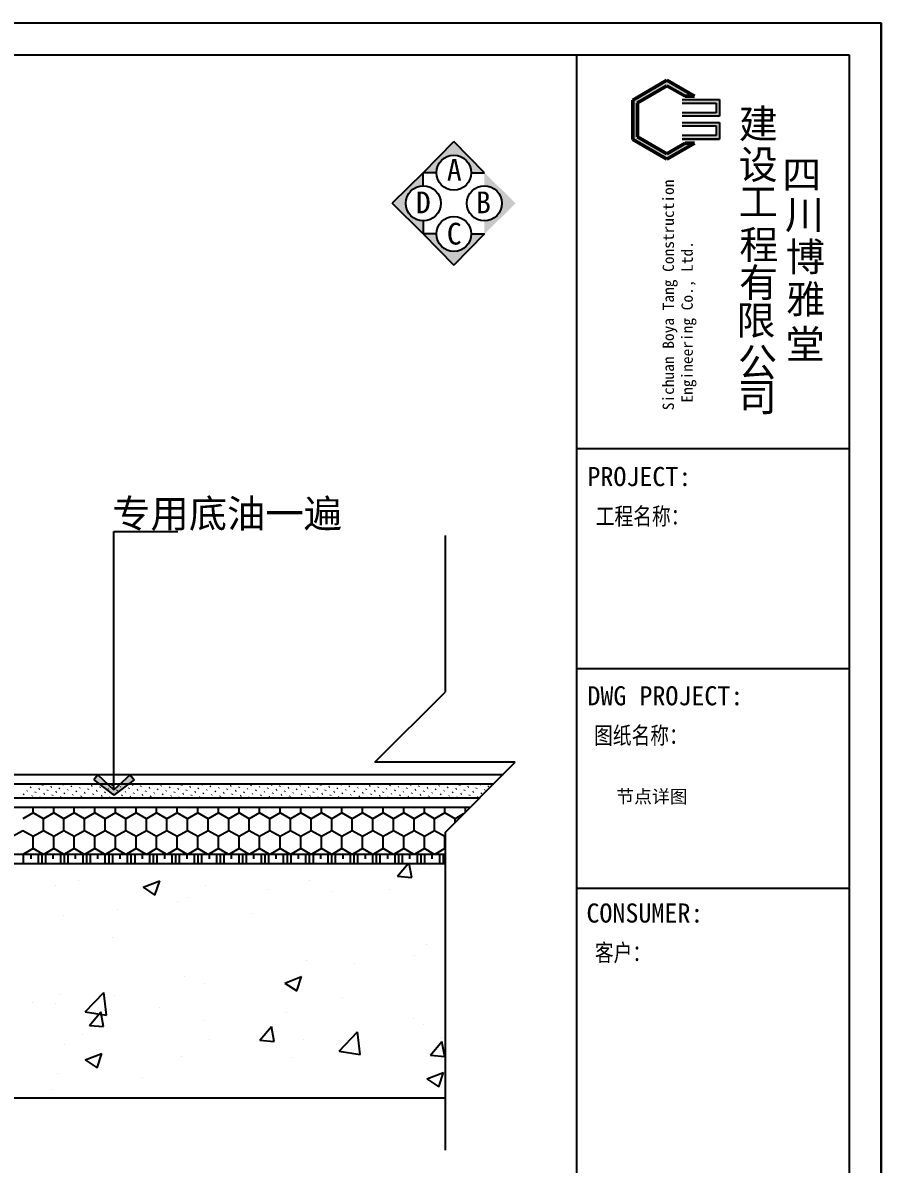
# Model space of a CAD drawing. Header units: inches. Extents: x -138455 to 599497, y -747149 to 13167.
# Drawn here: x 198062.2 to 198245.6, y -682632.4 to -682388.7 of the extents above; entities that cross this region are included whole.
import ezdxf
from ezdxf.enums import TextEntityAlignment as Align

# ---------------------------------------------------------------- set-up
doc = ezdxf.new("R2010")
doc.units = ezdxf.units.IN
doc.header["$MEASUREMENT"] = 0
for name, color, linetype in [('4-插座', 20, 'Continuous'), ('ASHADE', 1, 'Continuous'), ('TK', 7, 'Continuous')]:
    doc.layers.add(name, color=color, linetype=linetype)
doc.styles.add('-宋体', font='', dxfattribs={"width": 0.8})
doc.styles.add('12354', font='', dxfattribs={"height": 180})
doc.styles.add('MtXpl_', font='')
doc.styles.get("Standard").update_dxf_attribs({"font": 'arial.ttf'})
doc.styles.add('STYLE2', font='')
doc.styles.add('TK-SH', font='')
doc.styles.get('-宋体').set_extended_font_data('SimSun')
doc.styles.get('12354').set_extended_font_data('SimSun')
doc.styles.get('MtXpl_').set_extended_font_data('SimSun')
doc.styles.get('STYLE2').set_extended_font_data('宋体')
doc.styles.get('TK-SH').set_extended_font_data('STXihei')

msp = doc.modelspace()

# ---------------------------------------------------------------- hatches: boundary and pattern name
at = {"lineweight": 50}
msp.add_hatch(color=255, dxfattribs=at).paths.add_polyline_path([(198199.7793917524, -682401.0198345615), (198192.4915377202, -682405.2274790488), (198192.4915377202, -682413.6427680233), (198199.7793917524, -682417.8504125106), (198205.69178862, -682414.4368885877), (198203.6746603877, -682414.4368885877), (198199.7793917524, -682416.6858229828), (198193.5001018363, -682413.0604732593), (198193.5001018363, -682405.8097738128), (198199.7793917524, -682402.1844240893), (198203.6746603877, -682404.4333584844), (198205.69178862, -682404.4333584844)])
for points in [[(198211.0476066227, -682405.1417058741), (198203.0309671871, -682405.1417058741), (198203.0309671871, -682405.8813195593), (198210.3079929374, -682405.8813195593), (198210.3079929374, -682407.9656541997), (198203.0309671871, -682407.9656541997), (198203.0309671871, -682408.7052678848), (198211.0476066227, -682408.7052678848)], [(198211.0476066227, -682409.9975209155), (198203.0309671871, -682409.9975209155), (198203.0309671871, -682410.7371346006), (198210.3079929374, -682410.7371346006), (198210.3079929374, -682412.821469241), (198203.0309671871, -682412.821469241), (198203.0309671871, -682413.5610829262), (198211.0476066227, -682413.5610829262)]]:
    msp.add_hatch(color=255).paths.add_polyline_path(points)
at = {"ltscale": 3}
h = msp.add_hatch(color=255, dxfattribs=at)
edge = h.paths.add_edge_path()
edge.add_line((198160.8110457897, -682431.0176666554), (198160.8110457897, -682433.8200522552))
edge.add_line((198160.8110457897, -682433.8200522552), (198167.484675701, -682427.2861757211))
edge.add_line((198167.484675701, -682427.2861757211), (198160.8110457897, -682420.752299187))
edge.add_line((198160.8110457897, -682420.7522991869), (198160.8110457897, -682423.5546848462))
edge.add_ellipse((198160.8110458195, -682427.2861757509), major_axis=(2.638562522566645, 2.638562522566645), ratio=0.9999999999992597, start_angle=315.0000004575834, end_angle=405.0000004576258, ccw=False)
edge.add_ellipse((198160.8110457897, -682427.2861757211), major_axis=(2.638562543640366, 2.638562543640366), ratio=0.9999999999990341, start_angle=225.0000000000277, end_angle=314.9999999999723, ccw=False)
edge = h.paths.add_edge_path()
edge.add_line((198158.0086601899, -682420.7522991869), (198160.8110457897, -682420.7522991869))
edge.add_line((198160.8110457897, -682420.7522991869), (198154.2771692555, -682414.0786692756))
edge.add_line((198154.2771692555, -682414.0786692756), (198147.7432927215, -682420.7522991869))
edge.add_line((198147.7432927215, -682420.7522991869), (198150.5456783212, -682420.7522991869))
edge.add_ellipse((198154.2771692555, -682420.7522991869), major_axis=(2.638562543682061, 2.638562543682061), ratio=0.9999999999830287, start_angle=-45.00000000048618, end_angle=134.9999999995138, ccw=False)
edge = h.paths.add_edge_path()
edge.add_line((198147.7432927215, -682423.5546847866), (198147.7432927215, -682420.7522991868))
edge.add_line((198147.7432927215, -682420.7522991869), (198141.0696628102, -682427.2861757211))
edge.add_line((198141.0696628102, -682427.2861757211), (198147.7432927215, -682433.8200522552))
edge.add_line((198147.7432927215, -682433.8200522552), (198147.7432927215, -682431.0176666554))
edge.add_ellipse((198147.7432927215, -682427.2861757211), major_axis=(-2.638562543640366, 2.638562543640366), ratio=0.999999999999034, start_angle=45.00000000002768, end_angle=134.9999999999723, ccw=False)
edge.add_ellipse((198147.7432927215, -682427.2861757211), major_axis=(-2.638562543666922, 2.638562543666922), ratio=0.9999999999789054, start_angle=-45.0000000006043, end_angle=45.0000000006043, ccw=False)
edge = h.paths.add_edge_path()
edge.add_line((198160.8110457897, -682433.8200522552), (198158.0086601899, -682433.8200522552))
edge.add_ellipse((198154.2771692555, -682433.8200522552), major_axis=(-2.638562543701678, 2.638562543701678), ratio=0.9999999999525606, start_angle=45.000000001359126, end_angle=225.000000001359, ccw=False)
edge.add_line((198150.5456783212, -682433.8200522552), (198147.7432927215, -682433.8200522552))
edge.add_line((198147.7432927215, -682433.8200522552), (198154.2771692555, -682440.4936821664))
edge.add_line((198154.2771692555, -682440.4936821664), (198160.8110457897, -682433.8200522552))

# ---------------------------------------------------------------- linework, layer by layer
at = {"color": 255, "lineweight": -2}
for p, q in [((197671.972332945, -682388.7488153086), (198245.5802106404, -682388.7488153086)), ((198245.5802106404, -682388.7488153086), (198245.5815625344, -682794.3715180086))]:
    msp.add_line(p, q, dxfattribs=at)
at = {"color": 255}
for p, q in [((198245.5815625263, -682794.3715180085), (198245.5802106323, -682388.7488153086)), ((198245.5815625426, -682794.3715180096), (198245.5802106486, -682388.7488153096)), ((198245.5815625263, -682794.3715180086), (198245.5802106323, -682388.7488153086)), ((198245.5815625426, -682794.3715180096), (198245.5802106485, -682388.7488153096)), ((197678.8010388024, -682395.5775211537), (198238.7515047749, -682395.5775211537)), ((198180.4839165369, -682395.5775211537), (198180.4852684309, -682787.5428121634)), ((198238.7515047749, -682395.5775211537), (198238.7528566689, -682787.5428121634)), ((198238.7515047749, -682395.5775211537), (198238.7528566689, -682787.5428121634)), ((198203.0309671871, -682405.1417058741), (198211.0476066227, -682405.1417058741)), ((198203.0309671871, -682405.8813195593), (198210.3079929374, -682405.8813195593)), ((198210.3079929374, -682405.8813195593), (198210.3079929374, -682407.9656541997)), ((198211.0476066227, -682405.1417058741), (198211.0476066227, -682408.7052678848)), ((198210.3079929374, -682407.9656541997), (198203.0309671871, -682407.9656541997)), ((198211.0476066227, -682408.7052678848), (198203.0309671871, -682408.7052678848)), ((198203.0309671871, -682409.9975209155), (198211.0476066227, -682409.9975209155)), ((198203.0309671871, -682409.9975209155), (198211.0476066226, -682409.9975209155)), ((198203.0309671871, -682410.7371346006), (198210.3079929374, -682410.7371346006)), ((198210.3079929374, -682410.7371346006), (198210.3079929374, -682412.821469241)), ((198211.0476066227, -682409.9975209155), (198211.0476066227, -682413.5610829262)), ((198210.3079929374, -682412.821469241), (198203.0309671871, -682412.821469241)), ((198211.0476066227, -682413.5610829262), (198203.0309671871, -682413.5610829262)), ((198203.0309671871, -682413.5610829262), (198211.0476066226, -682413.5610829262)), ((198180.4839165369, -682479.6680946122), (198238.7515047749, -682479.6680946122)), ((198180.4839165369, -682526.5982840601), (198238.7515047749, -682526.5982840601)), ((198081.6537938588, -682552.5194697203), (198081.6537938588, -682547.2447879473)), ((198078.210831559, -682549.3207864624), (198077.341443547, -682550.3572163241)), ((198077.341443547, -682550.3572163241), (198081.6537938588, -682553.6259886392)), ((198078.210831559, -682549.3207864624), (198081.6537938588, -682552.5194697203)), ((198085.0967561586, -682549.3207864624), (198081.6537938588, -682552.5194697203)), ((198085.9661441706, -682550.3572163241), (198081.6537938588, -682553.6259886392)), ((198085.0967561586, -682549.3207864624), (198085.9661441706, -682550.3572163241)), ((198180.4839165369, -682573.5284735081), (198238.7515047749, -682573.5284735081))]:
    msp.add_line(p, q, dxfattribs=at)
at = {"color": 255, "lineweight": 50}
for p, q in [((198199.7793917524, -682401.0198345615), (198192.4915377202, -682405.2274790488)), ((198199.7793917524, -682402.1844240893), (198193.5001018363, -682405.8097738128)), ((198205.69178862, -682404.4333584844), (198199.7793917524, -682401.0198345615)), ((198203.6746603877, -682404.4333584844), (198199.7793917524, -682402.1844240893)), ((198205.69178862, -682404.4333584844), (198203.6746603877, -682404.4333584844)), ((198192.4915377202, -682405.2274790488), (198192.4915377202, -682413.6427680233)), ((198193.5001018363, -682405.8097738128), (198193.5001018363, -682413.0604732593)), ((198192.4915377202, -682413.6427680233), (198199.7793917524, -682417.8504125106)), ((198193.5001018363, -682413.0604732593), (198199.7793917524, -682416.6858229828)), ((198199.7793917524, -682416.6858229828), (198203.6746603877, -682414.4368885877)), ((198199.7793917524, -682417.8504125106), (198205.69178862, -682414.4368885877)), ((198205.69178862, -682414.4368885877), (198203.6746603877, -682414.4368885877))]:
    msp.add_line(p, q, dxfattribs=at)
at = {"color": 255, "ltscale": 3}
for p, q in [((198147.7432927215, -682420.7522991869), (198154.2771692555, -682414.0786692756)), ((198160.8110457897, -682420.7522991869), (198154.2771692555, -682414.0786692756)), ((198147.7432927215, -682420.7522991869), (198141.0696628102, -682427.2861757211)), ((198147.7432927215, -682423.5546847866), (198147.7432927215, -682420.7522991869)), ((198150.5456783212, -682420.7522991869), (198147.7432927215, -682420.7522991869)), ((198158.0086601899, -682420.7522991869), (198160.8110457897, -682420.7522991869)), ((198147.7432927215, -682433.8200522552), (198141.0696628102, -682427.2861757211)), ((198147.7432927215, -682431.0176666554), (198147.7432927215, -682433.8200522552)), ((198150.5456783212, -682433.8200522552), (198147.7432927215, -682433.8200522552)), ((198147.7432927215, -682433.8200522552), (198154.2771692555, -682440.4936821663)), ((198160.8110457897, -682433.8200522552), (198154.2771692555, -682440.4936821663)), ((198158.0086601899, -682433.8200522552), (198160.8110457897, -682433.8200522552))]:
    msp.add_line(p, q, dxfattribs=at)
for centre, major_axis, ratio, start_param, end_param in [((198154.2771692555, -682420.7522991869), (-2.638562543698005, 2.638562543698005), 0.999999999970943, 3.926990817001769, 10.21017612418136), ((198147.7432927215, -682427.2861757211), (2.638562543664094, 2.638562543664094), 0.999999999981048, 5.497787143772662, 11.78097245095225), ((198160.8110457897, -682427.2861757211), (2.638562543664094, 2.638562543664094), 0.999999999981048, 5.497787143772662, 11.78097245095225), ((198154.2771692555, -682433.8200522552), (2.638562543664094, 2.638562543664094), 0.999999999981048, 5.497787143772662, 11.78097245095225)]:
    msp.add_ellipse(centre, major_axis=major_axis, ratio=ratio, start_param=start_param, end_param=end_param, dxfattribs=at)
at = {"color": 255}
for points in [[(198078.210831559, -682549.3207864624), (198077.341443547, -682550.3572163241), (198081.6537938588, -682552.5194697203), (198081.6537938588, -682553.6259886392)], [(198085.0967561586, -682549.3207864624), (198085.9661441706, -682550.3572163241), (198081.6537938588, -682552.5194697203), (198081.6537938588, -682553.6259886392)]]:
    msp.add_solid(points, dxfattribs=at)
at = {"layer": '4-插座', "color": 255, "linetype": 'ByBlock', "ltscale": 20}
for p, q in [((198081.6537938588, -682550.6259886392), (198081.6537938588, -682497.3608158804)), ((198081.6537938588, -682497.3608158804), (198095.2762428718, -682497.3608158804)), ((198152.4034259435, -682498.2403457237), (198152.4034259435, -682531.6350631895)), ((198137.4034259435, -682546.6350631895), (198152.4034259435, -682531.6350631895)), ((198167.4034259435, -682546.6350631895), (198137.4034259435, -682546.6350631895)), ((198152.4034259435, -682561.6350631895), (198167.4034259435, -682546.6350631895)), ((197742.2004862417, -682549.2403457237), (198164.7981434093, -682549.2403457237)), ((197740.2004862417, -682551.2403457237), (198162.7981434093, -682551.2403457237)), ((197737.2004862417, -682554.2403457237), (198159.7981434093, -682554.2403457237)), ((197737.2004862417, -682556.2403457237), (198157.7981434093, -682556.2403457237)), ((198152.4034259435, -682561.6350631895), (198152.4034259435, -682629.4180068905)), ((197731.8057687759, -682566.2403457237), (198152.4034259435, -682566.2403457237)), ((197731.8057687759, -682568.2403457237), (198152.4034259435, -682568.2403457237)), ((197731.8057687759, -682618.2403457237), (198152.4034259435, -682618.2403457237))]:
    msp.add_line(p, q, dxfattribs=at)
at = {"layer": '4-插座', "color": 255, "linetype": 'Continuous', "ltscale": 20}
for p, q in [((198062.3523071348, -682553.482807844), (198062.458373152, -682553.3767418268)), ((198063.094769255, -682552.7403457237), (198063.2008352722, -682552.6342797065)), ((198063.8372313753, -682551.9978836034), (198063.9432973925, -682551.8918175863)), ((198064.5796934955, -682551.2554214832), (198064.594769255, -682551.2403457237)), ((198064.8978915471, -682553.0585437752), (198065.0039575642, -682552.952477758)), ((198065.6403536673, -682552.316081655), (198065.7464196845, -682552.2100156378)), ((198066.3828157876, -682551.5736195347), (198066.4888818047, -682551.4675535175)), ((198066.7010138391, -682553.3767418268), (198066.8070798563, -682553.2706758096)), ((198067.4434759594, -682552.6342797065), (198067.5495419765, -682552.5282136893)), ((198068.1859380796, -682551.8918175863), (198068.2920040968, -682551.7857515691)), ((198068.5041361311, -682553.6949398783), (198068.6102021483, -682553.5888738611)), ((198069.2465982514, -682552.952477758), (198069.3526642686, -682552.8464117409)), ((198069.9890603716, -682552.2100156378), (198070.0951263888, -682552.1039496206)), ((198070.7315224919, -682551.4675535175), (198070.8375885091, -682551.3614875004)), ((198071.0497205436, -682553.2706758095), (198071.1557865607, -682553.1646097923)), ((198071.7921826638, -682552.5282136892), (198071.898248681, -682552.422147672)), ((198072.5346447841, -682551.785751569), (198072.6407108012, -682551.6796855518)), ((198072.8528428356, -682553.588873861), (198072.9589088528, -682553.4828078438)), ((198073.5953049558, -682552.8464117408), (198073.701370973, -682552.7403457236)), ((198074.3377670761, -682552.1039496205), (198074.4438330933, -682551.9978836033)), ((198075.0802291963, -682551.3614875003), (198075.1862952135, -682551.2554214831)), ((198075.3984272478, -682553.1646097924), (198075.5044932649, -682553.0585437752)), ((198076.140889368, -682552.4221476722), (198076.2469553852, -682552.316081655)), ((198076.8833514883, -682551.6796855519), (198076.9894175055, -682551.5736195347)), ((198077.2015495397, -682553.482807844), (198077.3076155569, -682553.3767418268)), ((198077.9440116599, -682552.7403457237), (198078.0500776771, -682552.6342797065)), ((198078.6864737802, -682551.9978836034), (198078.7925397974, -682551.8918175863)), ((198079.4289359004, -682551.2554214832), (198079.4440116599, -682551.2403457237)), ((198079.747133952, -682553.0585437752), (198079.8531999692, -682552.952477758)), ((198080.4895960722, -682552.316081655), (198080.5956620894, -682552.2100156378)), ((198081.2320581925, -682551.5736195347), (198081.3381242097, -682551.4675535175)), ((198081.550256244, -682553.3767418268), (198081.6563222612, -682553.2706758096)), ((198082.2927183643, -682552.6342797065), (198082.3987843815, -682552.5282136893)), ((198083.0351804845, -682551.8918175863), (198083.1412465017, -682551.7857515691)), ((198083.3533785361, -682553.6949398783), (198083.4594445532, -682553.5888738611)), ((198084.0958406563, -682552.952477758), (198084.2019066735, -682552.8464117409)), ((198084.8383027766, -682552.2100156378), (198084.9443687937, -682552.1039496206)), ((198085.5807648968, -682551.4675535175), (198085.686830914, -682551.3614875004)), ((198085.8989629484, -682553.2706758095), (198086.0050289655, -682553.1646097923)), ((198086.6414250686, -682552.5282136892), (198086.7474910858, -682552.422147672)), ((198087.3838871889, -682551.785751569), (198087.489953206, -682551.6796855518)), ((198087.7020852404, -682553.588873861), (198087.8081512576, -682553.4828078438)), ((198088.4445473606, -682552.8464117408), (198088.5506133778, -682552.7403457236)), ((198089.1870094809, -682552.1039496205), (198089.2930754981, -682551.9978836033)), ((198089.9294716011, -682551.3614875003), (198090.0355376183, -682551.2554214831)), ((198090.2476696526, -682553.1646097924), (198090.3537356697, -682553.0585437752)), ((198090.9901317728, -682552.4221476722), (198091.09619779, -682552.316081655)), ((198091.7325938931, -682551.6796855519), (198091.8386599103, -682551.5736195347)), ((198092.0507919446, -682553.482807844), (198092.1568579618, -682553.3767418268)), ((198092.7932540649, -682552.7403457237), (198092.899320082, -682552.6342797065)), ((198093.5357161851, -682551.9978836034), (198093.6417822023, -682551.8918175863)), ((198094.2781783054, -682551.2554214832), (198094.2932540649, -682551.2403457237)), ((198094.5963763569, -682553.0585437752), (198094.7024423741, -682552.952477758)), ((198095.3388384772, -682552.316081655), (198095.4449044943, -682552.2100156378)), ((198096.0813005974, -682551.5736195347), (198096.1873666146, -682551.4675535175)), ((198096.3994986489, -682553.3767418268), (198096.5055646661, -682553.2706758096)), ((198097.1419607692, -682552.6342797065), (198097.2480267864, -682552.5282136893)), ((198097.8844228894, -682551.8918175863), (198097.9904889066, -682551.7857515691)), ((198098.202620941, -682553.6949398783), (198098.3086869582, -682553.5888738611)), ((198098.9450830612, -682552.952477758), (198099.0511490784, -682552.8464117409)), ((198099.6875451815, -682552.2100156378), (198099.7936111987, -682552.1039496206)), ((198100.4300073017, -682551.4675535175), (198100.5360733189, -682551.3614875004)), ((198100.7482053534, -682553.2706758095), (198100.8542713706, -682553.1646097923)), ((198101.4906674736, -682552.5282136892), (198101.5967334908, -682552.422147672)), ((198102.2331295939, -682551.785751569), (198102.3391956111, -682551.6796855518)), ((198102.5513276454, -682553.588873861), (198102.6573936626, -682553.4828078438)), ((198103.2937897657, -682552.8464117408), (198103.3998557829, -682552.7403457236)), ((198104.0362518859, -682552.1039496205), (198104.1423179031, -682551.9978836033)), ((198104.7787140062, -682551.3614875003), (198104.8847800234, -682551.2554214831)), ((198105.0969120576, -682553.1646097924), (198105.2029780748, -682553.0585437752)), ((198105.8393741779, -682552.4221476722), (198105.945440195, -682552.316081655)), ((198106.5818362981, -682551.6796855519), (198106.6879023153, -682551.5736195347)), ((198106.9000343495, -682553.482807844), (198107.0061003667, -682553.3767418268)), ((198107.6424964698, -682552.7403457237), (198107.748562487, -682552.6342797065)), ((198108.38495859, -682551.9978836034), (198108.4910246072, -682551.8918175863)), ((198109.1274207103, -682551.2554214832), (198109.1424964698, -682551.2403457237)), ((198109.4456187618, -682553.0585437752), (198109.551684779, -682552.952477758)), ((198110.1880808821, -682552.316081655), (198110.2941468993, -682552.2100156378)), ((198110.9305430023, -682551.5736195347), (198111.0366090195, -682551.4675535175)), ((198111.2487410539, -682553.3767418268), (198111.354807071, -682553.2706758096)), ((198111.9912031741, -682552.6342797065), (198112.0972691913, -682552.5282136893)), ((198112.7336652944, -682551.8918175863), (198112.8397313115, -682551.7857515691)), ((198113.0518633459, -682553.6949398783), (198113.1579293631, -682553.5888738611)), ((198113.7943254662, -682552.952477758), (198113.9003914833, -682552.8464117409)), ((198114.5367875864, -682552.2100156378), (198114.6428536036, -682552.1039496206)), ((198115.2792497067, -682551.4675535175), (198115.3853157238, -682551.3614875004)), ((198115.5974477582, -682553.2706758095), (198115.7035137754, -682553.1646097923)), ((198116.3399098784, -682552.5282136892), (198116.4459758956, -682552.422147672)), ((198117.0823719987, -682551.785751569), (198117.1884380159, -682551.6796855518)), ((198117.4005700502, -682553.588873861), (198117.5066360674, -682553.4828078438)), ((198118.1430321705, -682552.8464117408), (198118.2490981877, -682552.7403457236)), ((198118.8854942907, -682552.1039496205), (198118.9915603079, -682551.9978836033)), ((198119.627956411, -682551.3614875003), (198119.7340224282, -682551.2554214831)), ((198119.9461544624, -682553.1646097924), (198120.0522204796, -682553.0585437752)), ((198120.6886165827, -682552.4221476722), (198120.7946825998, -682552.316081655)), ((198121.4310787029, -682551.6796855519), (198121.5371447201, -682551.5736195347)), ((198121.7492767544, -682553.482807844), (198121.8553427716, -682553.3767418268)), ((198122.4917388747, -682552.7403457237), (198122.5978048919, -682552.6342797065)), ((198123.2342009949, -682551.9978836034), (198123.3402670121, -682551.8918175863)), ((198123.9766631152, -682551.2554214832), (198123.9917388747, -682551.2403457237)), ((198124.2948611667, -682553.0585437752), (198124.4009271839, -682552.952477758)), ((198125.037323287, -682552.316081655), (198125.1433893042, -682552.2100156378)), ((198125.7797854072, -682551.5736195347), (198125.8858514244, -682551.4675535175)), ((198126.0979834588, -682553.3767418268), (198126.204049476, -682553.2706758096)), ((198126.840445579, -682552.6342797065), (198126.9465115962, -682552.5282136893)), ((198127.5829076993, -682551.8918175863), (198127.6889737165, -682551.7857515691)), ((198127.9011057508, -682553.6949398783), (198128.007171768, -682553.5888738611)), ((198128.6435678711, -682552.952477758), (198128.7496338882, -682552.8464117409)), ((198129.3860299913, -682552.2100156378), (198129.4920960085, -682552.1039496206)), ((198130.1284921116, -682551.4675535175), (198130.2345581288, -682551.3614875004)), ((198130.4466901632, -682553.2706758095), (198130.5527561804, -682553.1646097923)), ((198131.1891522835, -682552.5282136892), (198131.2952183007, -682552.422147672)), ((198131.9316144037, -682551.785751569), (198132.0376804209, -682551.6796855518)), ((198132.2498124553, -682553.588873861), (198132.3558784724, -682553.4828078438)), ((198132.9922745755, -682552.8464117408), (198133.0983405927, -682552.7403457236)), ((198133.7347366958, -682552.1039496205), (198133.8408027129, -682551.9978836033)), ((198134.477198816, -682551.3614875003), (198134.5832648332, -682551.2554214831)), ((198134.7953968674, -682553.1646097924), (198134.9014628846, -682553.0585437752)), ((198135.5378589877, -682552.4221476722), (198135.6439250049, -682552.316081655)), ((198136.2803211079, -682551.6796855519), (198136.3863871251, -682551.5736195347)), ((198136.5985191594, -682553.482807844), (198136.7045851765, -682553.3767418268)), ((198137.3409812796, -682552.7403457237), (198137.4470472968, -682552.6342797065)), ((198138.0834433999, -682551.9978836034), (198138.189509417, -682551.8918175863)), ((198138.8259055201, -682551.2554214832), (198138.8409812796, -682551.2403457237)), ((198139.1441035717, -682553.0585437752), (198139.2501695888, -682552.952477758)), ((198139.8865656919, -682552.316081655), (198139.9926317091, -682552.2100156378)), ((198140.6290278122, -682551.5736195347), (198140.7350938293, -682551.4675535175)), ((198140.9472258637, -682553.3767418268), (198141.0532918809, -682553.2706758096)), ((198141.6896879839, -682552.6342797065), (198141.7957540011, -682552.5282136893)), ((198142.4321501042, -682551.8918175863), (198142.5382161214, -682551.7857515691)), ((198142.7503481557, -682553.6949398783), (198142.8564141729, -682553.5888738611)), ((198143.492810276, -682552.952477758), (198143.5988762932, -682552.8464117409)), ((198144.2352723962, -682552.2100156378), (198144.3413384134, -682552.1039496206)), ((198144.9777345165, -682551.4675535175), (198145.0838005337, -682551.3614875004)), ((198145.295932568, -682553.2706758095), (198145.4019985852, -682553.1646097923)), ((198146.0383946883, -682552.5282136892), (198146.1444607055, -682552.422147672)), ((198146.7808568085, -682551.785751569), (198146.8869228257, -682551.6796855518)), ((198147.0990548601, -682553.588873861), (198147.2051208772, -682553.4828078438)), ((198147.8415169803, -682552.8464117408), (198147.9475829975, -682552.7403457236)), ((198148.5839791006, -682552.1039496205), (198148.6900451177, -682551.9978836033)), ((198149.3264412208, -682551.3614875003), (198149.432507238, -682551.2554214831)), ((198149.6446392722, -682553.1646097924), (198149.7507052894, -682553.0585437752)), ((198150.3871013925, -682552.4221476722), (198150.4931674097, -682552.316081655)), ((198151.1295635127, -682551.6796855519), (198151.2356295299, -682551.5736195347)), ((198151.4477615643, -682553.482807844), (198151.5538275815, -682553.3767418268)), ((198152.1902236845, -682552.7403457237), (198152.2962897017, -682552.6342797065)), ((198152.9326858048, -682551.9978836034), (198153.038751822, -682551.8918175863)), ((198153.675147925, -682551.2554214832), (198153.6902236845, -682551.2403457237)), ((198153.9933459766, -682553.0585437752), (198154.0994119938, -682552.952477758)), ((198154.7358080968, -682552.316081655), (198154.841874114, -682552.2100156378)), ((198155.4782702171, -682551.5736195347), (198155.5843362343, -682551.4675535175)), ((198155.7964682686, -682553.3767418268), (198155.9025342858, -682553.2706758096)), ((198156.5389303889, -682552.6342797065), (198156.644996406, -682552.5282136893)), ((198157.2813925091, -682551.8918175863), (198157.3874585263, -682551.7857515691)), ((198157.5995905608, -682553.6949398781), (198157.7056565779, -682553.5888738609)), ((198158.342052681, -682552.9524777578), (198158.4481186982, -682552.8464117406)), ((198159.0845148013, -682552.2100156376), (198159.1905808185, -682552.1039496204)), ((198159.8269769215, -682551.4675535173), (198159.9330429387, -682551.3614875001)), ((198160.1451749731, -682553.2706758095), (198160.2512409902, -682553.1646097923)), ((198160.8876370933, -682552.5282136892), (198160.9937031105, -682552.422147672)), ((198161.6300992136, -682551.785751569), (198161.7361652307, -682551.6796855518)), ((198064.1554294268, -682553.8010058955), (198064.261495444, -682553.6949398783)), ((198065.9585517189, -682554.119203947), (198066.064617736, -682554.0131379298)), ((198070.3072584233, -682554.0131379297), (198070.4133244405, -682553.9070719125)), ((198072.201370973, -682554.2403457236), (198072.2164467325, -682554.2252699641)), ((198074.6559651275, -682553.9070719127), (198074.7620311447, -682553.8010058955)), ((198076.4590874194, -682554.2252699642), (198076.5651534366, -682554.119203947)), ((198079.0046718317, -682553.8010058955), (198079.1107378489, -682553.6949398783)), ((198080.8077941238, -682554.119203947), (198080.913860141, -682554.0131379298)), ((198085.1565008281, -682554.0131379297), (198085.2625668453, -682553.9070719125)), ((198087.0506133778, -682554.2403457236), (198087.0656891373, -682554.2252699641)), ((198089.5052075323, -682553.9070719127), (198089.6112735495, -682553.8010058955)), ((198091.3083298244, -682554.2252699642), (198091.4143958415, -682554.119203947)), ((198093.8539142366, -682553.8010058955), (198093.9599802538, -682553.6949398783)), ((198095.6570365287, -682554.119203947), (198095.7631025459, -682554.0131379298)), ((198100.0057432331, -682554.0131379297), (198100.1118092503, -682553.9070719125)), ((198101.8998557829, -682554.2403457236), (198101.9149315424, -682554.2252699641)), ((198104.3544499374, -682553.9070719127), (198104.4605159545, -682553.8010058955)), ((198106.1575722293, -682554.2252699642), (198106.2636382465, -682554.119203947)), ((198108.7031566416, -682553.8010058955), (198108.8092226587, -682553.6949398783)), ((198110.5062789336, -682554.119203947), (198110.6123449508, -682554.0131379298)), ((198114.8549856379, -682554.0131379297), (198114.9610516551, -682553.9070719125)), ((198116.7490981877, -682554.2403457236), (198116.7641739472, -682554.2252699641)), ((198119.2036923422, -682553.9070719127), (198119.3097583593, -682553.8010058955)), ((198121.0068146342, -682554.2252699642), (198121.1128806514, -682554.119203947)), ((198123.5523990465, -682553.8010058955), (198123.6584650637, -682553.6949398783)), ((198125.3555213385, -682554.119203947), (198125.4615873557, -682554.0131379298)), ((198129.704228043, -682554.0131379297), (198129.8102940602, -682553.9070719125)), ((198131.5983405927, -682554.2403457236), (198131.6134163522, -682554.2252699641)), ((198134.0529347472, -682553.9070719127), (198134.1590007644, -682553.8010058955)), ((198135.8560570391, -682554.2252699642), (198135.9621230563, -682554.119203947)), ((198138.4016414514, -682553.8010058955), (198138.5077074686, -682553.6949398783)), ((198140.2047637434, -682554.119203947), (198140.3108297606, -682554.0131379298)), ((198144.5534704478, -682554.0131379297), (198144.659536465, -682553.9070719125)), ((198146.4475829975, -682554.2403457236), (198146.462658757, -682554.2252699641)), ((198148.902177152, -682553.9070719127), (198149.0082431692, -682553.8010058955)), ((198150.705299444, -682554.2252699642), (198150.8113654612, -682554.119203947)), ((198153.2508838563, -682553.8010058955), (198153.3569498735, -682553.6949398783)), ((198155.0540061484, -682554.119203947), (198155.1600721655, -682554.0131379298)), ((198159.4027128528, -682554.0131379297), (198159.50877887, -682553.9070719125)), ((198064.3892454378, -682557.4303366198), (198062.1895409122, -682558.7003366199)), ((198064.3892280926, -682557.4303457236), (198064.3892280926, -682556.2403457237)), ((198066.5889491751, -682558.7003561931), (198064.3892446494, -682557.4303561931)), ((198068.7886542262, -682557.4303361645), (198066.5889497006, -682558.7003361646)), ((198068.7886360926, -682557.4303457236), (198068.7886360926, -682556.2403457237)), ((198070.9883579635, -682558.7003566483), (198068.7886534379, -682557.4303566483)), ((198073.1880630146, -682557.4303357094), (198070.988358489, -682558.7003357094)), ((198073.1880440926, -682557.4303457236), (198073.1880440926, -682556.2403457237)), ((198075.3877667519, -682558.7003571035), (198073.1880622263, -682557.4303571035)), ((198077.5874718032, -682557.4303352542), (198075.3877672775, -682558.7003352542)), ((198077.5874520926, -682557.4303457236), (198077.5874520926, -682556.2403457237)), ((198079.7871755403, -682558.7003575587), (198077.5874710147, -682557.4303575587)), ((198081.9868805915, -682557.430334799), (198079.7871760658, -682558.700334799)), ((198081.9868600926, -682557.4303457236), (198081.9868600926, -682556.2403457237)), ((198084.1865843288, -682558.7003580139), (198081.9868798031, -682557.4303580138)), ((198086.3862893798, -682557.4303343438), (198084.1865848541, -682558.7003343438)), ((198086.3862680926, -682557.4303457236), (198086.3862680926, -682556.2403457237)), ((198088.5859931171, -682558.700358469), (198086.3862885914, -682557.430358469)), ((198090.7856981684, -682557.4303338886), (198088.5859936428, -682558.7003338886)), ((198090.7856760926, -682557.4303457236), (198090.7856760926, -682556.2403457237)), ((198092.9854019057, -682558.7003589242), (198090.7856973801, -682557.4303589242)), ((198095.1851069567, -682557.4303334334), (198092.9854024311, -682558.7003334335)), ((198095.1850840925, -682557.4303457236), (198095.1850840925, -682556.2403457237)), ((198097.384810694, -682558.7003593794), (198095.1851061684, -682557.4303593794)), ((198099.5845157452, -682557.4303329783), (198097.3848112195, -682558.7003329783)), ((198099.5844920926, -682557.4303457236), (198099.5844920926, -682556.2403457237)), ((198101.7842194824, -682558.7003598347), (198099.5845149568, -682557.4303598347)), ((198103.9839245336, -682557.4303325231), (198101.7842200079, -682558.7003325231)), ((198103.9839000925, -682557.4303457236), (198103.9839000925, -682556.2403457237)), ((198106.1836282708, -682558.7003602898), (198103.9839237451, -682557.4303602898)), ((198108.383333322, -682557.4303320679), (198106.1836287964, -682558.7003320679)), ((198108.3833080926, -682557.4303457236), (198108.3833080926, -682556.2403457237)), ((198110.5830370594, -682558.7003607451), (198108.3833325338, -682557.430360745)), ((198112.7827421103, -682557.4303316127), (198110.5830375847, -682558.7003316127)), ((198112.7827160925, -682557.4303457236), (198112.7827160925, -682556.2403457237)), ((198114.9824458476, -682558.7003612001), (198112.7827413219, -682557.4303612001)), ((198117.1821508989, -682557.4303311575), (198114.9824463732, -682558.7003311575)), ((198117.1821240926, -682557.4303457236), (198117.1821240926, -682556.2403457237)), ((198119.3818546361, -682558.7003616556), (198117.1821501105, -682557.4303616555)), ((198121.5815596873, -682557.4303307023), (198119.3818551616, -682558.7003307024)), ((198121.5815320925, -682557.4303457236), (198121.5815320925, -682556.2403457237)), ((198123.7812634247, -682558.7003621106), (198121.581558899, -682557.4303621106)), ((198125.9809684757, -682557.4303302472), (198123.78126395, -682558.7003302472)), ((198125.9809400926, -682557.4303457236), (198125.9809400926, -682556.2403457237)), ((198128.1806722131, -682558.7003625659), (198125.9809676874, -682557.4303625659)), ((198130.3803772641, -682557.4303297919), (198128.1806727385, -682558.7003297919)), ((198130.3803480926, -682557.4303457236), (198130.3803480926, -682556.2403457237)), ((198132.5800810013, -682558.700363021), (198130.3803764756, -682557.430363021)), ((198134.7797860526, -682557.4303293366), (198132.580081527, -682558.7003293366)), ((198134.7797560926, -682557.4303457236), (198134.7797560926, -682556.2403457237)), ((198136.9794897898, -682558.7003634762), (198134.7797852642, -682557.4303634762)), ((198139.179194841, -682557.4303288814), (198136.9794903153, -682558.7003288814)), ((198139.1791640926, -682557.4303457236), (198139.1791640926, -682556.2403457237)), ((198141.3788985781, -682558.7003639315), (198139.1791940525, -682557.4303639315)), ((198143.5786036293, -682557.4303284263), (198141.3788991036, -682558.7003284263)), ((198143.5785720926, -682557.4303457236), (198143.5785720926, -682556.2403457237)), ((198145.7783073665, -682558.7003643867), (198143.5786028409, -682557.4303643866)), ((198147.9780124177, -682557.4303279711), (198145.778307892, -682558.7003279711)), ((198147.9779800926, -682557.4303457236), (198147.9779800926, -682556.2403457237)), ((198150.1777161548, -682558.7003648417), (198147.9780116292, -682557.4303648417)), ((198152.3774212061, -682557.4303275158), (198150.1777166805, -682558.7003275158)), ((198152.3773880926, -682557.4303457236), (198152.3773880926, -682556.2403457237)), ((198154.5771249434, -682558.700365297), (198152.3774204177, -682557.430365297)), ((198156.3777574056, -682557.6607317273), (198154.577125469, -682558.7003270607)), ((198156.7767960926, -682557.2616930403), (198156.7767960926, -682556.2403457237)), ((198066.5889320925, -682561.2403457237), (198066.5889320925, -682558.7003457237)), ((198070.9883400926, -682561.2403457237), (198070.9883400926, -682558.7003457237)), ((198075.3877480926, -682561.2403457237), (198075.3877480926, -682558.7003457237)), ((198079.7871560926, -682561.2403457237), (198079.7871560926, -682558.7003457237)), ((198084.1865640926, -682561.2403457237), (198084.1865640926, -682558.7003457237)), ((198088.5859720926, -682561.2403457237), (198088.5859720926, -682558.7003457237)), ((198092.9853800926, -682561.2403457237), (198092.9853800926, -682558.7003457237)), ((198097.3847880926, -682561.2403457237), (198097.3847880926, -682558.7003457237)), ((198101.7841960926, -682561.2403457237), (198101.7841960926, -682558.7003457237)), ((198106.1836040926, -682561.2403457237), (198106.1836040926, -682558.7003457237)), ((198110.5830120926, -682561.2403457237), (198110.5830120926, -682558.7003457237)), ((198114.9824200926, -682561.2403457237), (198114.9824200926, -682558.7003457237)), ((198119.3818280926, -682561.2403457237), (198119.3818280926, -682558.7003457237)), ((198123.7812360926, -682561.2403457237), (198123.7812360926, -682558.7003457237)), ((198128.1806440926, -682561.2403457237), (198128.1806440926, -682558.7003457237)), ((198132.5800520926, -682561.2403457237), (198132.5800520926, -682558.7003457237)), ((198136.9794600926, -682561.2403457237), (198136.9794600926, -682558.7003457237)), ((198141.3788680925, -682561.2403457237), (198141.3788680925, -682558.7003457237)), ((198145.7782760926, -682561.2403457237), (198145.7782760926, -682558.7003457237)), ((198150.1776840925, -682561.2403457237), (198150.1776840925, -682558.7003457237)), ((198154.5770920926, -682559.4613970404), (198154.5770920926, -682558.7003457237)), ((198062.1895406494, -682561.2403361646), (198059.9898361238, -682562.5103361646)), ((198064.3892451751, -682562.5103552828), (198062.1895406494, -682561.2403552828)), ((198064.3892280926, -682565.0503457236), (198064.3892280926, -682562.5103457237)), ((198066.5889494378, -682561.2403357094), (198064.3892449122, -682562.5103357094)), ((198068.7886539635, -682562.5103557379), (198066.5889494378, -682561.2403557379)), ((198068.7886360926, -682565.0503457236), (198068.7886360926, -682562.5103457237)), ((198070.9883582264, -682561.2403352541), (198068.7886537007, -682562.5103352541)), ((198073.1880627519, -682562.5103561932), (198070.9883582263, -682561.2403561932)), ((198073.1880440926, -682565.0503457236), (198073.1880440926, -682562.5103457237)), ((198075.3877670147, -682561.2403347989), (198073.188062489, -682562.510334799)), ((198077.5874715403, -682562.5103566484), (198075.3877670147, -682561.2403566483)), ((198077.5874520926, -682565.0503457236), (198077.5874520926, -682562.5103457237)), ((198079.787175803, -682561.2403343439), (198077.5874712773, -682562.5103343439)), ((198081.9868803287, -682562.5103571035), (198079.7871758031, -682561.2403571035)), ((198081.9868600926, -682565.0503457236), (198081.9868600926, -682562.5103457237)), ((198084.1865845916, -682561.2403338886), (198081.986880066, -682562.5103338886)), ((198086.3862891172, -682562.5103575587), (198084.1865845915, -682561.2403575587)), ((198086.3862680926, -682565.0503457236), (198086.3862680926, -682562.5103457237)), ((198088.5859933799, -682561.2403334334), (198086.3862888543, -682562.5103334334)), ((198090.7856979056, -682562.5103580139), (198088.5859933799, -682561.2403580139)), ((198090.7856760926, -682565.0503457236), (198090.7856760926, -682562.5103457237)), ((198092.9854021684, -682561.2403329783), (198090.7856976427, -682562.5103329783)), ((198095.1851066939, -682562.510358469), (198092.9854021682, -682561.240358469)), ((198095.1850840925, -682565.0503457236), (198095.1850840925, -682562.5103457237)), ((198097.3848109568, -682561.2403325231), (198095.1851064311, -682562.5103325231)), ((198099.5845154825, -682562.5103589243), (198097.3848109569, -682561.2403589243)), ((198099.5844920926, -682565.0503457236), (198099.5844920926, -682562.5103457237)), ((198101.7842197452, -682561.2403320678), (198099.5845152196, -682562.5103320678)), ((198103.9839242708, -682562.5103593795), (198101.7842197452, -682561.2403593794)), ((198103.9839000925, -682565.0503457236), (198103.9839000925, -682562.5103457237)), ((198106.1836285335, -682561.2403316126), (198103.9839240079, -682562.5103316127)), ((198108.3833330593, -682562.5103598346), (198106.1836285336, -682561.2403598346)), ((198108.3833080926, -682565.0503457238), (198108.3833080926, -682562.5103457237)), ((198110.583037322, -682561.2403311575), (198108.3833327964, -682562.5103311575)), ((198112.7827418476, -682562.5103602898), (198110.5830373219, -682561.2403602898)), ((198112.7827160925, -682565.0503457236), (198112.7827160925, -682562.5103457237)), ((198114.9824461105, -682561.2403307023), (198112.7827415848, -682562.5103307023)), ((198117.1821506362, -682562.510360745), (198114.9824461106, -682561.240360745)), ((198117.1821240926, -682565.0503457236), (198117.1821240926, -682562.5103457237)), ((198119.3818548989, -682561.2403302471), (198117.1821503732, -682562.5103302471)), ((198121.5815594244, -682562.5103612002), (198119.3818548988, -682561.2403612002)), ((198121.5815320925, -682565.0503457236), (198121.5815320925, -682562.5103457237)), ((198123.7812636873, -682561.2403297918), (198121.5815591617, -682562.5103297918)), ((198125.9809682129, -682562.5103616555), (198123.7812636873, -682561.2403616555)), ((198125.9809400926, -682565.0503457236), (198125.9809400926, -682562.5103457237)), ((198128.1806724758, -682561.2403293366), (198125.9809679502, -682562.5103293366)), ((198130.3803770015, -682562.5103621106), (198128.1806724758, -682561.2403621105)), ((198130.3803480926, -682565.0503457236), (198130.3803480926, -682562.5103457237)), ((198132.5800812641, -682561.2403288814), (198130.3803767385, -682562.5103288814)), ((198134.7797857899, -682562.5103625659), (198132.5800812643, -682561.2403625658)), ((198134.7797560926, -682565.0503457236), (198134.7797560926, -682562.5103457237)), ((198136.9794900524, -682561.2403284262), (198134.7797855268, -682562.5103284263)), ((198139.1791945781, -682562.5103630209), (198136.9794900524, -682561.2403630209)), ((198139.1791640926, -682565.0503457236), (198139.1791640926, -682562.5103457237)), ((198141.3788988409, -682561.240327971), (198139.1791943152, -682562.5103279711)), ((198143.5786033666, -682562.5103634761), (198141.378898841, -682561.2403634761)), ((198143.5785720926, -682565.0503457236), (198143.5785720926, -682562.5103457237)), ((198145.7783076293, -682561.2403275159), (198143.5786031036, -682562.5103275159)), ((198147.9780121549, -682562.5103639314), (198145.7783076293, -682561.2403639314)), ((198147.9779800926, -682565.0503457236), (198147.9779800926, -682562.5103457237)), ((198150.1777164178, -682561.2403270607), (198147.9780118922, -682562.5103270607)), ((198152.3774209433, -682562.5103643867), (198150.1777164177, -682561.2403643867)), ((198152.3773880926, -682565.0503457236), (198152.3773880926, -682562.5103457237)), ((198152.4034259435, -682562.49531246), (198152.3774206806, -682562.5103266055)), ((198064.3892446496, -682565.050335254), (198062.328086055, -682566.2403457235)), ((198066.4503701305, -682566.2403457236), (198064.3892454378, -682565.0503548274)), ((198068.7886534379, -682565.0503347989), (198066.7274940549, -682566.2403457235)), ((198070.8497781304, -682566.2403457237), (198068.7886542262, -682565.0503552827)), ((198073.1880622262, -682565.0503343438), (198071.1269020548, -682566.2403457237)), ((198075.2491861304, -682566.2403457236), (198073.1880630146, -682565.0503557378)), ((198077.5874710148, -682565.0503338885), (198075.5263100549, -682566.2403457236)), ((198079.6485941304, -682566.2403457237), (198077.5874718031, -682565.0503561931)), ((198081.9868798031, -682565.0503334333), (198079.9257180549, -682566.2403457236)), ((198084.0480021304, -682566.2403457237), (198081.9868805915, -682565.0503566484)), ((198086.3862885915, -682565.0503329783), (198084.3251260548, -682566.2403457237)), ((198088.4474101304, -682566.2403457237), (198086.3862893799, -682565.0503571036)), ((198090.78569738, -682565.0503325231), (198088.7245340549, -682566.2403457237)), ((198092.8468181303, -682566.2403457236), (198090.7856981683, -682565.0503575586)), ((198095.1851061684, -682565.0503320678), (198093.1239420548, -682566.2403457237)), ((198097.2462261304, -682566.2403457237), (198095.1851069567, -682565.050358014)), ((198099.5845149567, -682565.0503316126), (198097.5233500547, -682566.2403457237)), ((198101.6456341305, -682566.2403457236), (198099.5845157451, -682565.0503584689)), ((198103.9839237452, -682565.0503311574), (198101.9227580548, -682566.2403457237)), ((198106.0450421305, -682566.2403457237), (198103.9839245337, -682565.0503589243)), ((198108.3833325336, -682565.0503307022), (198106.3221660547, -682566.2403457237)), ((198110.4444501303, -682566.2403457236), (198108.383333322, -682565.0503593795)), ((198112.7827413221, -682565.050330247), (198110.7215740549, -682566.2403457237)), ((198114.8438581304, -682566.2403457237), (198112.7827421104, -682565.0503598347)), ((198117.1821501105, -682565.0503297918), (198115.120982055, -682566.2403457235)), ((198119.2432661303, -682566.2403457236), (198117.1821508987, -682565.0503602899)), ((198121.581558899, -682565.0503293367), (198119.520390055, -682566.2403457235)), ((198123.6426741304, -682566.2403457236), (198121.5815596874, -682565.050360745)), ((198125.9809676873, -682565.0503288815), (198123.9197980548, -682566.2403457236)), ((198128.0420821303, -682566.2403457236), (198125.9809684756, -682565.0503612002)), ((198130.3803764756, -682565.0503284263), (198128.3192060547, -682566.2403457237)), ((198132.4414901304, -682566.2403457237), (198130.3803772641, -682565.0503616554)), ((198134.7797852641, -682565.0503279711), (198132.7186140547, -682566.2403457237)), ((198136.8408981304, -682566.2403457236), (198134.7797860526, -682565.0503621106)), ((198139.1791940525, -682565.0503275159), (198137.1180220548, -682566.2403457237)), ((198141.2403061305, -682566.2403457237), (198139.1791948411, -682565.0503625658)), ((198143.578602841, -682565.0503270606), (198141.5174300548, -682566.2403457236)), ((198145.6397141303, -682566.2403457236), (198143.5786036293, -682565.050363021)), ((198147.9780116294, -682565.0503266056), (198145.916838055, -682566.2403457236)), ((198150.0391221304, -682566.2403457236), (198147.9780124178, -682565.0503634762)), ((198152.3774204178, -682565.0503261503), (198150.316246055, -682566.2403457236)), ((198152.4034259435, -682565.0653777735), (198152.3774212061, -682565.0503639313)), ((198062.3545973597, -682568.2403457237), (198062.3545973597, -682566.2403457237)), ((198063.9420973596, -682567.2403457237), (198063.9420973596, -682566.2403457237)), ((198065.5295973596, -682568.2403457237), (198065.5295973596, -682566.2403457237)), ((198066.3233473597, -682568.2403457237), (198066.3233473597, -682566.2403457237)), ((198067.1170973596, -682568.2403457237), (198067.1170973596, -682566.2403457237)), ((198068.7045973596, -682567.2403457237), (198068.7045973596, -682566.2403457237)), ((198070.2920973597, -682568.2403457237), (198070.2920973597, -682566.2403457237)), ((198071.0858473597, -682568.2403457237), (198071.0858473597, -682566.2403457237)), ((198071.8795973597, -682568.2403457237), (198071.8795973597, -682566.2403457237)), ((198073.4670973596, -682567.2403457237), (198073.4670973596, -682566.2403457237)), ((198075.0545973596, -682568.2403457237), (198075.0545973596, -682566.2403457237)), ((198075.8483473597, -682568.2403457237), (198075.8483473597, -682566.2403457237)), ((198076.6420973596, -682568.2403457237), (198076.6420973596, -682566.2403457237)), ((198078.2295973597, -682567.2403457237), (198078.2295973597, -682566.2403457237)), ((198079.8170973597, -682568.2403457237), (198079.8170973597, -682566.2403457237)), ((198080.6108473598, -682568.2403457237), (198080.6108473598, -682566.2403457237)), ((198081.4045973597, -682568.2403457237), (198081.4045973597, -682566.2403457237)), ((198082.9920973596, -682567.2403457237), (198082.9920973596, -682566.2403457237)), ((198084.5795973596, -682568.2403457237), (198084.5795973596, -682566.2403457237)), ((198085.3733473597, -682568.2403457237), (198085.3733473597, -682566.2403457237)), ((198086.1670973597, -682568.2403457237), (198086.1670973597, -682566.2403457237)), ((198087.7545973596, -682567.2403457237), (198087.7545973596, -682566.2403457237)), ((198089.3420973596, -682568.2403457237), (198089.3420973596, -682566.2403457237)), ((198090.1358473597, -682568.2403457237), (198090.1358473597, -682566.2403457237)), ((198090.9295973596, -682568.2403457237), (198090.9295973596, -682566.2403457237)), ((198092.5170973596, -682567.2403457237), (198092.5170973596, -682566.2403457237)), ((198094.1045973597, -682568.2403457237), (198094.1045973597, -682566.2403457237)), ((198094.8983473597, -682568.2403457237), (198094.8983473597, -682566.2403457237)), ((198095.6920973597, -682568.2403457237), (198095.6920973597, -682566.2403457237)), ((198097.2795973596, -682567.2403457237), (198097.2795973596, -682566.2403457237)), ((198098.8670973596, -682568.2403457237), (198098.8670973596, -682566.2403457237)), ((198099.6608473597, -682568.2403457237), (198099.6608473597, -682566.2403457237)), ((198100.4545973596, -682568.2403457237), (198100.4545973596, -682566.2403457237)), ((198102.0420973597, -682567.2403457237), (198102.0420973597, -682566.2403457237)), ((198103.6295973597, -682568.2403457237), (198103.6295973597, -682566.2403457237)), ((198104.4233473598, -682568.2403457237), (198104.4233473598, -682566.2403457237)), ((198105.2170973597, -682568.2403457237), (198105.2170973597, -682566.2403457237)), ((198106.8045973596, -682567.2403457237), (198106.8045973596, -682566.2403457237)), ((198108.3920973596, -682568.2403457237), (198108.3920973596, -682566.2403457237)), ((198109.1858473597, -682568.2403457237), (198109.1858473597, -682566.2403457237)), ((198109.9795973597, -682568.2403457237), (198109.9795973597, -682566.2403457237)), ((198111.5670973596, -682567.2403457237), (198111.5670973596, -682566.2403457237)), ((198113.1545973596, -682568.2403457237), (198113.1545973596, -682566.2403457237)), ((198113.9483473597, -682568.2403457237), (198113.9483473597, -682566.2403457237)), ((198114.7420973596, -682568.2403457237), (198114.7420973596, -682566.2403457237)), ((198116.3295973596, -682567.2403457237), (198116.3295973596, -682566.2403457237)), ((198117.9170973597, -682568.2403457237), (198117.9170973597, -682566.2403457237)), ((198118.7108473597, -682568.2403457237), (198118.7108473597, -682566.2403457237)), ((198119.5045973597, -682568.2403457237), (198119.5045973597, -682566.2403457237)), ((198121.0920973596, -682567.2403457237), (198121.0920973596, -682566.2403457237)), ((198122.6795973596, -682568.2403457237), (198122.6795973596, -682566.2403457237)), ((198123.4733473597, -682568.2403457237), (198123.4733473597, -682566.2403457237)), ((198124.2670973596, -682568.2403457237), (198124.2670973596, -682566.2403457237)), ((198125.8545973597, -682567.2403457237), (198125.8545973597, -682566.2403457237)), ((198127.4420973597, -682568.2403457237), (198127.4420973597, -682566.2403457237)), ((198128.2358473598, -682568.2403457237), (198128.2358473598, -682566.2403457237)), ((198129.0295973597, -682568.2403457237), (198129.0295973597, -682566.2403457237)), ((198130.6170973596, -682567.2403457237), (198130.6170973596, -682566.2403457237)), ((198132.2045973596, -682568.2403457237), (198132.2045973596, -682566.2403457237)), ((198132.9983473597, -682568.2403457237), (198132.9983473597, -682566.2403457237)), ((198133.7920973597, -682568.2403457237), (198133.7920973597, -682566.2403457237)), ((198135.3795973596, -682567.2403457237), (198135.3795973596, -682566.2403457237)), ((198136.9670973596, -682568.2403457237), (198136.9670973596, -682566.2403457237)), ((198137.7608473597, -682568.2403457237), (198137.7608473597, -682566.2403457237)), ((198138.5545973596, -682568.2403457237), (198138.5545973596, -682566.2403457237)), ((198140.1420973596, -682567.2403457237), (198140.1420973596, -682566.2403457237)), ((198141.7295973597, -682568.2403457237), (198141.7295973597, -682566.2403457237)), ((198142.5233473597, -682568.2403457237), (198142.5233473597, -682566.2403457237)), ((198143.3170973597, -682568.2403457237), (198143.3170973597, -682566.2403457237)), ((198144.9045973596, -682567.2403457237), (198144.9045973596, -682566.2403457237)), ((198146.4920973596, -682568.2403457237), (198146.4920973596, -682566.2403457237)), ((198147.2858473597, -682568.2403457237), (198147.2858473597, -682566.2403457237)), ((198148.0795973596, -682568.2403457237), (198148.0795973596, -682566.2403457237)), ((198149.6670973597, -682567.2403457237), (198149.6670973597, -682566.2403457237)), ((198151.2545973597, -682568.2403457237), (198151.2545973597, -682566.2403457237)), ((198152.0483473598, -682568.2403457237), (198152.0483473598, -682566.2403457237)), ((198142.2405820715, -682570.9680622153), (198144.5294079736, -682568.2403457236)), ((198145.2765683954, -682571.2348855806), (198144.7242117542, -682568.2403457235)), ((198146.5061484477, -682569.6216834518), (198146.5061484477, -682569.6216834518)), ((198149.0177107115, -682568.7126027229), (198149.0177107115, -682568.7126027229)), ((198069.1995424685, -682572.8991528968), (198069.1995424685, -682572.8991528968)), ((198074.1410761219, -682571.8646997073), (198074.1410761219, -682571.8646997073)), ((198087.8741675257, -682573.3042841204), (198091.4311089506, -682571.9389022327)), ((198090.4009508977, -682575.0086437971), (198091.4309876413, -682571.9388444052)), ((198101.2591951553, -682573.0104485058), (198101.2591951553, -682573.0104485058)), ((198123.3582993658, -682571.9647474953), (198123.3582993658, -682571.9647474953)), ((198142.2401185514, -682570.9680593809), (198145.2765199912, -682571.2337100848)), ((198087.87404346, -682573.3042781868), (198090.4009499812, -682575.0086981566)), ((198097.2757133484, -682575.5416056139), (198097.2757133484, -682575.5416056139)), ((198114.4233893116, -682573.8454588216), (198114.4233893116, -682573.8454588216)), ((198128.3773141886, -682574.1561973041), (198128.3773141886, -682574.1561973041)), ((198140.6236638536, -682573.8825508114), (198140.6236638536, -682573.8825508114)), ((198095.1838069097, -682576.3783978974), (198095.1838069097, -682576.3783978974)), ((198070.8908597084, -682579.350401837), (198070.8908597084, -682579.350401837)), ((198082.4665436728, -682578.052657365), (198082.4665436728, -682578.052657365)), ((198110.9978275765, -682578.967849018), (198110.9978275765, -682578.967849018)), ((198081.3719912992, -682584.0531472247), (198081.3719912992, -682584.0531472247)), ((198148.3999900613, -682585.6236104975), (198148.3999900613, -682585.6236104975)), ((198122.7405787157, -682588.8757552699), (198122.7405787157, -682588.8757552699)), ((198133.1422159453, -682589.6577984155), (198133.1422159453, -682589.6577984155)), ((198145.8594791822, -682587.9835389479), (198145.8594791822, -682587.9835389479)), ((198096.6579926984, -682592.4526133887), (198096.6579926984, -682592.4526133887)), ((198118.1971434926, -682593.7573878239), (198121.7540849176, -682592.3920059362)), ((198120.7238081277, -682595.4616649571), (198121.7538448713, -682592.3918655652)), ((198101.0594568092, -682593.8815737853), (198101.0594568092, -682593.8815737853)), ((198118.1969217138, -682593.757317824), (198120.7238282349, -682595.4617377939)), ((198070.2731390583, -682596.2614096117), (198070.2731390583, -682596.2614096117)), ((198075.5362137166, -682599.8972768968), (198079.4929492845, -682595.7735081539)), ((198080.0542103527, -682600.5979528846), (198079.4929628858, -682595.7734891548)), ((198081.8198744073, -682596.414512861), (198081.8198744073, -682596.414512861)), ((198130.3988383282, -682596.7455999772), (198130.3988383282, -682596.7455999772)), ((198064.2486734932, -682597.8233409177), (198064.2486734932, -682597.8233409177)), ((198069.1026111704, -682598.0887723286), (198069.1026111704, -682598.0887723286)), ((198075.5362292039, -682599.8974560464), (198080.0542138641, -682600.5981689766)), ((198076.4153987573, -682602.8037970469), (198078.8644195503, -682599.8851677186)), ((198079.4513003865, -682603.0701662893), (198078.8639447746, -682599.8858834212)), ((198091.3667925266, -682598.9690897162), (198091.3667925266, -682598.9690897162)), ((198100.7730020509, -682601.8308981839), (198100.7730020509, -682601.8308981839)), ((198118.4849115598, -682600.114838515), (198118.4849115598, -682600.114838515)), ((198145.6030305933, -682601.2605873134), (198145.6030305933, -682601.2605873134)), ((198074.9597448549, -682604.6470459438), (198074.9597448549, -682604.6470459438)), ((198076.4150491923, -682602.803771064), (198079.4514506321, -682603.069421768)), ((198112.8523325565, -682605.9916141547), (198115.3013533495, -682603.0729848264)), ((198115.8880680621, -682606.2582231448), (198115.3007124503, -682603.0739402764)), ((198129.752021895, -682608.3057424834), (198133.7087574629, -682604.1819737403)), ((198134.2700268492, -682609.0064064651), (198133.7087793823, -682604.1819427351)), ((198147.7822694113, -682602.5346182721), (198147.7822694113, -682602.5346182721)), ((198071.1471657737, -682606.9161963905), (198071.1471657737, -682606.9161963905)), ((198102.0778638883, -682605.7927947423), (198102.0778638883, -682605.7927947423)), ((198112.8518664697, -682605.9915795107), (198115.8882679095, -682606.2572302148)), ((198122.1228580655, -682605.7867630445), (198122.1228580655, -682605.7867630445)), ((198129.1959829216, -682606.9385435409), (198129.1959829216, -682606.9385435409)), ((198149.2892663558, -682609.1794312624), (198151.7382871488, -682606.2608019342)), ((198151.7351290821, -682605.4867148357), (198151.7351290821, -682605.4867148357)), ((198152.3248357378, -682609.4462799999), (198151.737480126, -682606.2619971316)), ((198075.5138463932, -682610.1419704772), (198079.0707878182, -682608.7765885894)), ((198078.0405099738, -682611.8462365002), (198079.0705467174, -682608.7764371084)), ((198096.0402720482, -682609.3636211632), (198096.0402720482, -682609.3636211632)), ((198129.752045126, -682608.3060112079), (198134.2700297863, -682609.006724138)), ((198132.4955466802, -682608.0196539115), (198132.4955466802, -682608.0196539115)), ((198149.2886837472, -682609.1793879576), (198152.325085187, -682609.4450386615)), ((198075.5136377905, -682610.1418714111), (198078.0405443116, -682611.8462913808)), ((198119.7782834433, -682609.6939133791), (198119.7782834433, -682609.6939133791)), ((198069.6554184082, -682613.1724173863), (198069.6554184082, -682613.1724173863)), ((198087.6955243072, -682613.9176887488), (198087.6955243072, -682613.9176887488)), ((198148.5197999675, -682614.2103574614), (198151.0467064887, -682615.9147774312)), ((198148.5201194597, -682614.2104915273), (198152.0770608847, -682612.8451096395)), ((198151.0466653577, -682615.9146861171), (198152.0767021013, -682612.8448867253)), ((198068.4559419053, -682616.4506278245), (198068.4559419053, -682616.4506278245))]:
    msp.add_line(p, q, dxfattribs=at)

# ---------------------------------------------------------------- texts
at = {"color": 255}
for s, height, style, width, p in [('建', 6.114283200819045, 'MtXpl_', 0.9999999928219588, (198215.1468829871, -682413.3837450664)), ('设', 6.114283200819045, 'MtXpl_', 1.000000002246708, (198215.1127249803, -682422.0645053627)), ('四', 6.114283200819045, 'MtXpl_', 1.000000002246708, (198224.4398949567, -682424.2120874403)), ('工', 6.114283200819045, 'MtXpl_', 0.9999999928219588, (198215.1468829871, -682429.999038292)), ('川', 6.114283200819045, 'MtXpl_', 0.9999999928219588, (198225.0205810708, -682432.7166023455)), ('程', 6.114283200819045, 'MtXpl_', 1.000000002246708, (198215.2835150139, -682439.1928246196)), ('博', 6.114283200819045, 'MtXpl_', 1.000000002246708, (198225.225529111, -682441.7602609567)), ('有', 6.114283200819045, 'MtXpl_', 1.000000002246708, (198215.2151990004, -682447.2753751329)), ('雅', 6.114283200819045, 'MtXpl_', 1.000000002246708, (198225.2938451244, -682450.8520883112)), ('限', 6.114283200819045, 'MtXpl_', 1.000000002246708, (198214.6345128864, -682455.3354756548)), ('堂', 6.114283200760838, 'MtXpl_', 1.000000002256228, (198225.1572130976, -682460.4229129525)), ('公', 6.114283200819045, 'MtXpl_', 0.9999999928219588, (198214.9760929536, -682464.3102005848)), ('司', 6.114283200760838, 'MtXpl_', 0.9999999928314788, (198214.9077769401, -682471.7047918404)), ('工程名称：', 3.668962717521936, '-宋体', 0.8000000002752069, (198184.5956021232, -682495.9181792302)), ('图纸名称：', 3.668962717521936, '-宋体', 0.8000000002752069, (198184.2348549509, -682542.7275202018)), ('客户：', 3.668962717521936, '-宋体', 0.8000000002752069, (198184.4041888734, -682589.1173909146))]:
    msp.add_text(s, height=height, dxfattribs=dict(at, style=style, width=width)).set_placement(p)
at = {"color": 255, "ltscale": 3, "style": 'STYLE2'}
for s, height, p in [('A', 4.650665899564046, (198152.7897736225, -682422.451082075)), ('D', 4.650665899505839, (198146.1770164004, -682429.4129920166)), ('B', 4.650665899505839, (198159.0336720253, -682429.4129920166)), ('C', 4.650665899564046, (198152.7897736225, -682436.0929109523))]:
    msp.add_text(s, height=height, dxfattribs=at).set_placement(p)
at = {"color": 255, "style": '12354'}
for s, height, p in [('PROJECT:', 4.080886039009783, (198182.8195889813, -682485.6160986333)), ('DWG PROJECT:', 4.080886038951576, (198182.8195889813, -682532.425439605))]:
    msp.add_text(s, height=height, dxfattribs=at).set_placement(p, align=Align.MIDDLE_LEFT)
at = {"color": 255, "style": '12354', "width": 1.000000003796041}
msp.add_text('CONSUMER:', height=4.080886038951576, dxfattribs=at).set_placement((198182.6117781327, -682578.8153103178), align=Align.MIDDLE_LEFT)
at = {"layer": '4-插座', "color": 255, "linetype": 'ByBlock', "ltscale": 20}
msp.add_text('节点详图', height=2.796022308312911, dxfattribs=at).set_placement((198188.9666914504, -682555.3408923682))
at = {"layer": 'ASHADE', "color": 255, "style": 'MtXpl_'}
msp.add_text('专用底油一遍', height=6, dxfattribs=at).set_placement((198081.285078775, -682496.5228270534))
at = {"layer": 'TK', "color": 255, "style": 'TK-SH', "width": 1.000000002241065}
for s, p in [('Sichuan Boya Tang Construction', (198201.3079246588, -682471.4692200953)), (' Engineering Co., Ltd.', (198205.3300847023, -682471.4692200953))]:
    msp.add_text(s, height=2.413296026177704, rotation=90, dxfattribs=at).set_placement(p)

doc.saveas('drawing.dxf')
